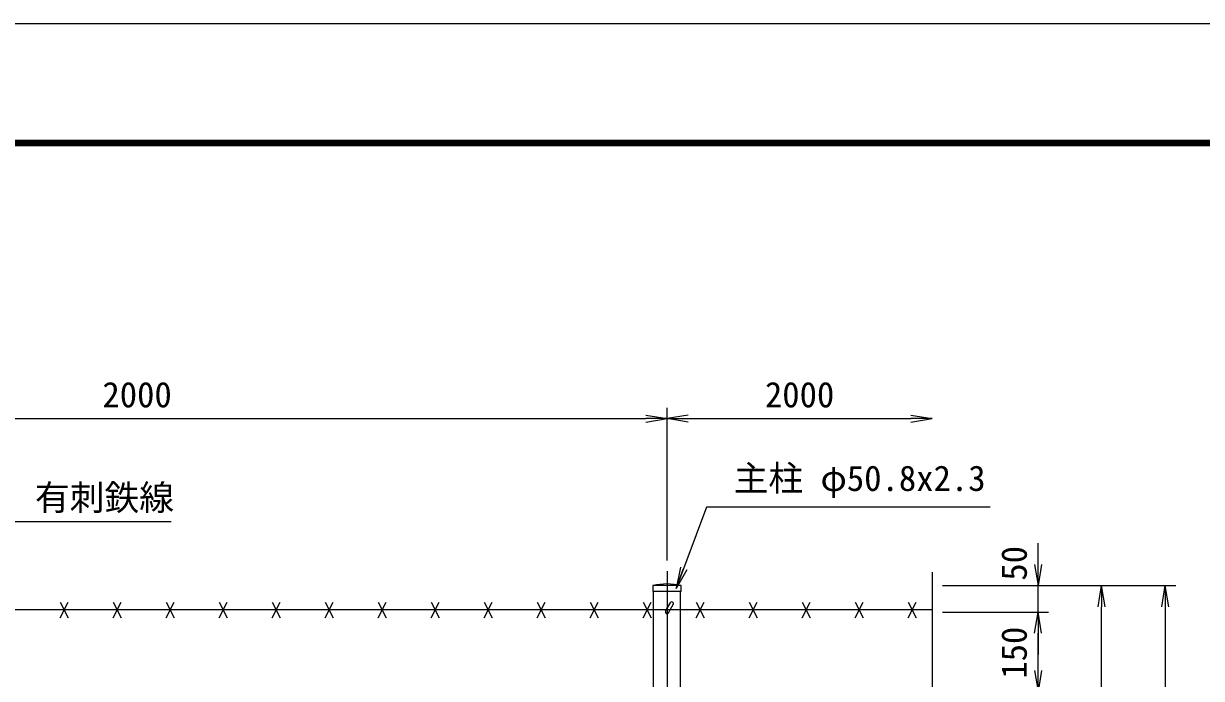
# Model space of a CAD drawing. Units: millimetres, scale not verified. Extents: x -4200 to 4200, y -2970 to 2970.
# Drawn here: x -2599 to -376, y 1735 to 2970 of the extents above; entities that cross this region are included whole.
import ezdxf
from ezdxf.enums import TextEntityAlignment as Align

# ---------------------------------------------------------------- set-up
doc = ezdxf.new("R2010")
doc.units = ezdxf.units.MM
doc.header["$LTSCALE"] = 10
doc.linetypes.add('USER1', pattern=[50.8, 31.75, -6.35, 6.35, -6.35])
for name, color, linetype, lineweight in [('0-1_D-BMK', 2, 'USER1', 13), ('0-2_D-STR1', 1, 'Continuous', 25), ('0-3_D-STR-DIM', 7, 'Continuous', 13), ('0-A_D-STR3', 3, 'Continuous', 13), ('0-B_D-STR-TXT', 7, 'Continuous', 13), ('0-C_D-TTL', 7, 'Continuous', 25)]:
    doc.layers.add(name, color=color, linetype=linetype, lineweight=lineweight)
doc.layers.add('0-4_0', color=7, linetype='Continuous')
doc.styles.add('ＭＳ ゴシック', font='')
doc.styles.get('ＭＳ ゴシック').set_extended_font_data('MS Gothic')

# ---------------------------------------------------------------- blocks, each defined once
blk = doc.blocks.new('_Open')
at = {"layer": '0-4_0'}
blk.add_line((-10, 1.667), (0, 0), dxfattribs=at)
blk.add_lwpolyline([(-10, -1.667), (0, 0), (-10, 0)], dxfattribs=at)

msp = doc.modelspace()

# ---------------------------------------------------------------- linework, layer by layer
at = {"layer": '0-1_D-BMK'}
msp.add_line((-1384.65, 1937.29), (-1384.65, -919.77), dxfattribs=at)
at = {"layer": '0-2_D-STR1'}
for p, q in [((-1358.05, 1910.23), (-1411.25, 1910.23)), ((-1411.25, 1910.23), (-1411.25, 1899.23)), ((-1358.05, 1899.23), (-1411.25, 1899.23)), ((-1410.05, 1463.23), (-1410.05, 1899.23)), ((-1359.25, 1463.23), (-1359.25, 1899.23)), ((-1358.05, 1899.23), (-1358.05, 1910.23))]:
    msp.add_line(p, q, dxfattribs=at)
msp.add_arc((-1384.65, 1793.8), 119.43, 77.13052, 102.86948, dxfattribs=at)
at = {"layer": '0-3_D-STR-DIM'}
for p, q in [((-1384.65, 1957.29), (-1384.65, 2245.23)), ((-1384.65, 1957.29), (-1384.65, 2245.23)), ((-3344.65, 2225.23), (-1424.65, 2225.23)), ((-1344.65, 2225.23), (-924.65, 2225.23)), ((-684.65, 1950.23), (-684.65, 1990.23)), ((-884.65, 1935.23), (-884.65, 510.88)), ((-864.65, 1910.23), (-424.65, 1910.23)), ((-864.65, 1910.23), (-664.65, 1910.23)), ((-864.65, 1910.23), (-544.65, 1910.23)), ((-684.65, 1860.23), (-684.65, 1910.23)), ((-564.65, 1500.23), (-564.65, 1870.23)), ((-444.65, 1870.23), (-444.65, -849.77)), ((-864.65, 1860.23), (-664.65, 1860.23)), ((-864.65, 1860.23), (-664.65, 1860.23)), ((-684.65, 1750.23), (-684.65, 1820.23)), ((-684.65, 1820.23), (-684.65, 1780.23))]:
    msp.add_line(p, q, dxfattribs=at)
at = {"layer": '0-A_D-STR3'}
for p, q in [((-2529.65, 1849.23), (-2514.65, 1879.23)), ((-2529.65, 1879.23), (-2514.65, 1849.23)), ((-2429.65, 1849.23), (-2414.65, 1879.23)), ((-2429.65, 1879.23), (-2414.65, 1849.23)), ((-2329.65, 1849.23), (-2314.65, 1879.23)), ((-2329.65, 1879.23), (-2314.65, 1849.23)), ((-2229.65, 1849.23), (-2214.65, 1879.23)), ((-2229.65, 1879.23), (-2214.65, 1849.23)), ((-2129.65, 1849.23), (-2114.65, 1879.23)), ((-2129.65, 1879.23), (-2114.65, 1849.23)), ((-2029.65, 1849.23), (-2014.65, 1879.23)), ((-2029.65, 1879.23), (-2014.65, 1849.23)), ((-1929.65, 1849.23), (-1914.65, 1879.23)), ((-1929.65, 1879.23), (-1914.65, 1849.23)), ((-1829.65, 1849.23), (-1814.65, 1879.23)), ((-1829.65, 1879.23), (-1814.65, 1849.23)), ((-1729.65, 1849.23), (-1714.65, 1879.23)), ((-1729.65, 1879.23), (-1714.65, 1849.23)), ((-1629.65, 1849.23), (-1614.65, 1879.23)), ((-1629.65, 1879.23), (-1614.65, 1849.23)), ((-1529.65, 1849.23), (-1514.65, 1879.23)), ((-1529.65, 1879.23), (-1514.65, 1849.23)), ((-1429.65, 1849.23), (-1414.65, 1879.23)), ((-1429.65, 1879.23), (-1414.65, 1849.23)), ((-1387.25, 1861.73), (-1377.36, 1878.86)), ((-1382.06, 1858.73), (-1372.16, 1875.86)), ((-1329.65, 1849.23), (-1314.65, 1879.23)), ((-1329.65, 1879.23), (-1314.65, 1849.23)), ((-1229.65, 1849.23), (-1214.65, 1879.23)), ((-1229.65, 1879.23), (-1214.65, 1849.23)), ((-1129.65, 1849.23), (-1114.65, 1879.23)), ((-1129.65, 1879.23), (-1114.65, 1849.23)), ((-1029.65, 1849.23), (-1014.65, 1879.23)), ((-1029.65, 1879.23), (-1014.65, 1849.23)), ((-929.65, 1849.23), (-914.65, 1879.23)), ((-929.65, 1879.23), (-914.65, 1849.23)), ((-884.65, 1864.23), (-3384.65, 1864.23))]:
    msp.add_line(p, q, dxfattribs=at)
msp.add_arc((-1384.65, 1860.23), 3, 150, 330, dxfattribs=at)
msp.add_ellipse((-1374.76, 1877.36), major_axis=(-2.6, 1.5), ratio=0.5, start_param=3.1415927, end_param=6.2831853, dxfattribs=at)
at = {"layer": '0-B_D-STR-TXT'}
for points in [[(-775.2, 2058.23), (-1309.88, 2058.23), (-1366.57, 1906.88)], [(-2320.09, 2030.69), (-2629.65, 2030.69), (-2761.42, 1566.15)]]:
    msp.add_lwpolyline(points, dxfattribs=at)
at = {"layer": '0-C_D-TTL', "color": 2}
msp.add_lwpolyline([(-4199.68, 2970.23), (4200.32, 2970.23), (4200.32, -2969.77), (-4199.68, -2969.77)], close=True, dxfattribs=at)
at = {"layer": '0-C_D-TTL'}
for points in [[(-3929.68, 2750.23), (3930.32, 2750.23), (3930.32, -2749.77), (-3929.68, -2749.77)], [(-3927.18, 2747.73), (3927.82, 2747.73), (3927.82, -2747.27), (-3927.18, -2747.27)], [(-3924.68, 2745.23), (3925.32, 2745.23), (3925.32, -2744.77), (-3924.68, -2744.77)], [(-3922.18, 2742.73), (3922.82, 2742.73), (3922.82, -2742.27), (-3922.18, -2742.27)], [(-3919.68, 2740.23), (3920.32, 2740.23), (3920.32, -2739.77), (-3919.68, -2739.77)]]:
    msp.add_lwpolyline(points, close=True, dxfattribs=at)

# ---------------------------------------------------------------- block references
at = {"layer": '0-3_D-STR-DIM', "xscale": 4, "yscale": 4}
for p in [(-1384.65, 2225.23), (-884.65, 2225.23)]:
    msp.add_blockref('_Open', p, dxfattribs=at)
for p, rotation in [((-1384.65, 2225.23), 180), ((-684.65, 1910.23), 270), ((-564.65, 1910.23), 90), ((-444.65, 1910.23), 90), ((-684.65, 1860.23), 90), ((-684.65, 1860.23), 90), ((-684.65, 1710.23), 270)]:
    msp.add_blockref('_Open', p, dxfattribs=dict(at, rotation=rotation))
at = {"layer": '0-B_D-STR-TXT', "xscale": 4, "yscale": 4, "rotation": 249.46512}
msp.add_blockref('_Open', (-1367.27, 1905.01), dxfattribs=at)

# ---------------------------------------------------------------- texts
at = {"layer": '0-3_D-STR-DIM', "style": 'ＭＳ ゴシック'}
for p in [(-2449.9, 2231.97), (-1199.9, 2231.97)]:
    msp.add_text('2000', height=48.09, dxfattribs=at).set_placement(p, align=Align.BOTTOM_LEFT)
for s, p in [('50', (-691.4, 1919.51)), ('150', (-691.4, 1734.58))]:
    msp.add_text(s, height=48.09, rotation=90, dxfattribs=at).set_placement(p, align=Align.BOTTOM_LEFT)
at = {"layer": '0-B_D-STR-TXT', "style": 'ＭＳ ゴシック'}
for s, p in [('主柱 φ50.8x2.3', (-1258.96, 2074.24)), ('有刺鉄線', (-2577.2, 2037.87))]:
    msp.add_text(s, height=48.09, dxfattribs=at).set_placement(p, align=Align.BOTTOM_LEFT)

doc.saveas('drawing.dxf')
